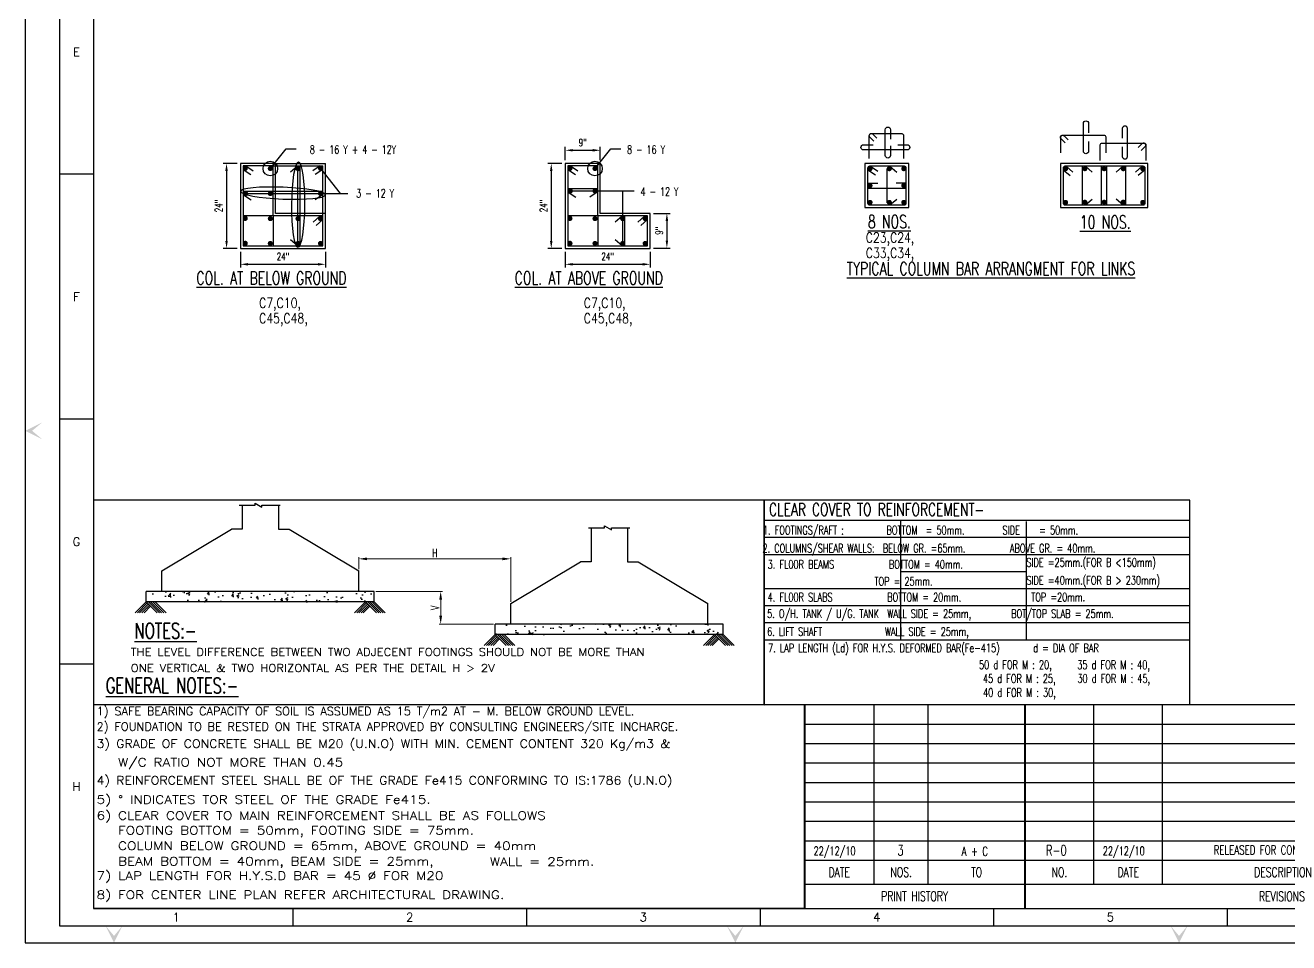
# Model space of a CAD drawing. Header units: inches. Extents: x 61991 to 161106, y 29687 to 64402.
# Drawn here: x 81020 to 82538, y 29964 to 31066 of the extents above; entities that cross this region are included whole.
import ezdxf
from ezdxf.enums import TextEntityAlignment as Align

# ---------------------------------------------------------------- set-up
doc = ezdxf.new("R2010")
doc.units = ezdxf.units.IN
doc.header["$MEASUREMENT"] = 0
doc.header["$PDMODE"] = 2
doc.linetypes.add('HIDDEN', pattern=[0.375, 0.25, -0.125])
for name, color, linetype in [('BEAM', 4, 'Continuous'), ('COL', 1, 'HIDDEN'), ('COLUMN', 1, 'Continuous'), ('dim', 5, 'Continuous'), ('FOOTING DIM', 5, 'Continuous'), ('FRAME TABLE', 5, 'Continuous'), ('LINKS', 6, 'Continuous'), ('PNA', 8, 'Continuous'), ('R.C.C. FOOTING', 4, 'Continuous'), ('reinforcement', 6, 'Continuous'), ('S-NOTES', 4, 'Continuous'), ('S-SCHEDULE', 4, 'Continuous'), ('STIRUPS', 3, 'Continuous'), ('text', 4, 'Continuous'), ('TEXT NORMAL', 4, 'Continuous'), ('TEXT SCHEDULE', 2, 'Continuous'), ('TEXT SCHEDULE COLUMN', 4, 'Continuous'), ('TEXT1', 2, 'Continuous'), ('TITAL', 1, 'Continuous'), ('title', 6, 'Continuous'), ('txt', 4, 'Continuous'), ('TXT1', 2, 'Continuous')]:
    doc.layers.add(name, color=color, linetype=linetype)
doc.styles.add('ROMANS', font='R.SHX', dxfattribs={"width": 0.7})
doc.styles.add('YUTY78', font='simplex.shx')
doc.dimstyles.new('dim', dxfattribs={"dimtxt": 9, "dimasz": 9, "dimexe": 2, "dimexo": 2, "dimgap": 2, "dimtad": 1, "dimdec": 0, "dimzin": 0, "dimdsep": 46, "dimlunit": 4, "dimtxsty": 'ROMANS', "dimcen": 2, "dimdle": 100, "dimclrd": 5, "dimclre": 5, "dimclrt": 4, "dimadec": 0, "dimazin": 0, "dimtfac": 1, "dimtdec": 0, "dimtofl": 0, "dimtmove": 0, "dimatfit": 3, "dimfxl": 0, "dimtolj": 1, "dimtzin": 0, "dimlwd": 13, "dimlwe": 13, "dimarcsym": 0})
doc.dimstyles.new('DIM6(16)', dxfattribs={"dimscale": 0, "dimtxt": 9, "dimasz": 9, "dimexe": 4, "dimexo": 4, "dimgap": 4, "dimtad": 1, "dimdec": 4, "dimlfac": 0.0625, "dimzin": 1, "dimdsep": 46, "dimlunit": 4, "dimtxsty": 'ROMANS', "dimcen": 0, "dimclrd": 5, "dimclre": 5, "dimclrt": 4, "dimadec": 0, "dimazin": 0, "dimtfac": 1, "dimtdec": 4, "dimtix": 1, "dimtmove": 2, "dimatfit": 3, "dimfxl": 0, "dimfrac": 1, "dimtzin": 0, "dimarcsym": 0})
doc.dimstyles.new('DIM96', dxfattribs={"dimscale": 0, "dimtxt": 9, "dimasz": 9, "dimexe": 4, "dimexo": 4, "dimgap": 4, "dimtad": 1, "dimdec": 0, "dimzin": 1, "dimdsep": 46, "dimlunit": 4, "dimtxsty": 'ROMANS', "dimcen": 0, "dimclrd": 5, "dimclre": 5, "dimclrt": 4, "dimadec": 0, "dimazin": 0, "dimtfac": 1, "dimtdec": 0, "dimtix": 1, "dimtmove": 2, "dimatfit": 3, "dimfxl": 0, "dimfrac": 1, "dimtzin": 0, "dimlwd": -1, "dimlwe": -1, "dimarcsym": 0})

# ---------------------------------------------------------------- blocks, each defined once
blk = doc.blocks.new('FOLDER')
at = {"layer": 'PNA'}
for points in [[(-1250, 2500), (0, 0), (0, 1000)], [(1250, 2500), (0, 0), (0, 1000)]]:
    blk.add_solid(points, dxfattribs=at)
blk = doc.blocks.new('PRA_A1')
at = {"color": 1}
for p, q in [((831, 69.75), (20, 69.75)), ((228.24, 24.21), (444.19, 24.21)), ((228.24, 17.13), (443.47, 17.13))]:
    blk.add_line(p, q, dxfattribs=at)
for p, q in [((248.68, 17.13), (248.68, 69.75)), ((264.52, 17.13), (264.52, 69.75)), ((313.07, 17.13), (313.07, 69.75)), ((333.18, 17.13), (333.18, 69.75))]:
    blk.add_line(p, q)
at = {"color": 5, "linetype": 'ByBlock', "lineweight": -2}
for p, q in [((228.36, 64.06), (443.47, 64.06)), ((228.36, 58.37), (443.47, 58.37)), ((228.36, 52.67), (443.47, 52.67)), ((228.36, 46.98), (443.47, 46.98)), ((228.36, 41.29), (443.47, 41.29)), ((228.36, 35.6), (443.47, 35.6)), ((228.36, 29.9), (443.47, 29.9))]:
    blk.add_line(p, q, dxfattribs=at)
at = {"flags": 128}
blk.add_lwpolyline([(0, 0), (841, 0), (841, 594), (0, 594)], close=True, dxfattribs=at)
at = {"color": 1, "const_width": 0.566}
for points in [[(228.36, 10.13), (228.36, 69.75)], [(292.84, 10.13), (292.84, 69.75)]]:
    blk.add_lwpolyline(points, dxfattribs=at)
at = {"layer": 'PNA'}
for p, q in [((10, 225.25), (20, 225.25)), ((10, 153.5), (20, 153.5)), ((10, 81.75), (20, 81.75)), ((78.42, 10), (78.42, 5)), ((146.83, 10), (146.83, 5)), ((215.25, 10), (215.25, 5)), ((283.67, 10), (283.67, 5)), ((352.08, 10), (352.08, 5))]:
    blk.add_line(p, q, dxfattribs=at)
at = {"layer": 'PNA', "color": 1}
for points in [[(10, 5), (836, 5), (836, 589), (10, 589)], [(20, 10), (831, 10), (831, 584), (20, 584)]]:
    blk.add_lwpolyline(points, close=True, dxfattribs=at)
at = {"layer": 'PNA', "xscale": 0.002, "yscale": 0.002, "zscale": 0.002, "rotation": 270}
blk.add_blockref('FOLDER', (0, 150), dxfattribs=at)
at = {"layer": 'PNA', "xscale": 0.002, "yscale": 0.002, "zscale": 0.002}
for p in [(26, 0), (208, 0), (338, 0)]:
    blk.add_blockref('FOLDER', p, dxfattribs=at)
at = {"layer": 'PNA', "style": 'ROMANS'}
for s, p in [('E', (15, 261)), ('F', (15, 189.25)), ('G', (15, 117.5)), ('H', (15, 45.75)), ('1', (44.2, 7.5)), ('2', (112.62, 7.5)), ('3', (181.03, 7.5)), ('4', (249.45, 7.5)), ('5', (317.87, 7.5))]:
    blk.add_text(s, height=2.5, dxfattribs=at).set_placement(p, align=Align.MIDDLE)
at = {"layer": 'text', "color": 4, "style": 'ROMANS', "width": 0.7}
for s, height, p in [('DATE', 2.832, (238.46, 20.67)), ('NOS.', 2.832, (256.6, 20.67)), ('TO', 2.832, (278.68, 20.67)), ('NO.', 2.832, (302.96, 20.67)), ('DATE', 2.832, (323.13, 20.67)), ('DESCRIPTION', 2.8316, (368.45, 20.67)), ('PRINT HISTORY', 2.8316, (260.54, 13.63)), ('REVISIONS', 2.832, (368.15, 13.57))]:
    blk.add_text(s, height=height, dxfattribs=at).set_placement(p, align=Align.MIDDLE_CENTER)
blk = doc.blocks.new('*D495')
at = {"layer": 'Defpoints', "color": 0}
for p in [(81603.3, 30424.9), (81420.7, 30410.6), (81603.3, 30371.4)]:
    blk.add_point(p, dxfattribs=at)
at = {"layer": 'dim', "color": 5, "linetype": 'Continuous', "lineweight": 13}
for p, q in [((81420.7, 30412.6), (81420.7, 30426.9)), ((81603.3, 30373.4), (81603.3, 30426.9))]:
    blk.add_line(p, q, dxfattribs=at)
at = {"layer": 'dim', "color": 5, "lineweight": 13}
blk.add_line((81430.7, 30424.9), (81593.3, 30424.9), dxfattribs=at)
at = {"layer": 'dim', "color": 5}
for points in [[(81430.7, 30426.5), (81430.7, 30423.2), (81420.7, 30424.9)], [(81593.3, 30426.5), (81593.3, 30423.2), (81603.3, 30424.9)]]:
    blk.add_solid(points, dxfattribs=at)
at = {"layer": 'dim', "color": 4, "insert": (81512, 30431.9), "char_height": 10, "attachment_point": 5, "style": 'ROMANS'}
blk.add_mtext('\\A1;H', dxfattribs=at)
blk = doc.blocks.new('*D496')
at = {"layer": 'Defpoints', "color": 0}
for p in [(81439.4, 30385.7), (81519.1, 30346.5), (81584.6, 30346.5)]:
    blk.add_point(p, dxfattribs=at)
at = {"layer": 'dim', "color": 5, "linetype": 'Continuous', "lineweight": 13}
for p, q in [((81441.4, 30385.7), (81521.1, 30385.7)), ((81582.6, 30346.5), (81517.1, 30346.5))]:
    blk.add_line(p, q, dxfattribs=at)
at = {"layer": 'dim', "color": 5, "lineweight": 13}
blk.add_line((81519.1, 30375.7), (81519.1, 30356.5), dxfattribs=at)
at = {"layer": 'dim', "color": 5}
for points in [[(81517.4, 30375.7), (81520.8, 30375.7), (81519.1, 30385.7)], [(81517.4, 30356.5), (81520.8, 30356.5), (81519.1, 30346.5)]]:
    blk.add_solid(points, dxfattribs=at)
at = {"layer": 'dim', "color": 4, "insert": (81512.1, 30366.1), "char_height": 10, "attachment_point": 5, "rotation": 90, "style": 'ROMANS'}
blk.add_mtext('\\A1;V', dxfattribs=at)
blk = doc.blocks.new('*D517')
at = {"layer": 'Defpoints', "color": 0}
for p in [(81668.7, 30899.8), (81651.9, 30797.8), (81668.7, 30797.8)]:
    blk.add_point(p, dxfattribs=at)
at = {"layer": 'R.C.C. FOOTING', "color": 5}
for p, q in [((81664.7, 30899.8), (81647.9, 30899.8)), ((81651.9, 30890.8), (81651.9, 30806.8)), ((81664.7, 30797.8), (81647.9, 30797.8))]:
    blk.add_line(p, q, dxfattribs=at)
for points in [[(81650.4, 30890.8), (81653.4, 30890.8), (81651.9, 30899.8)], [(81650.4, 30806.8), (81653.4, 30806.8), (81651.9, 30797.8)]]:
    blk.add_solid(points, dxfattribs=at)
at = {"layer": 'R.C.C. FOOTING', "color": 4, "insert": (81642.5, 30848.8), "char_height": 9, "attachment_point": 5, "rotation": 90, "style": 'ROMANS'}
blk.add_mtext('24"', dxfattribs=at)
blk = doc.blocks.new('*D518')
at = {"layer": 'Defpoints', "color": 0}
for p in [(81668.7, 30797.8), (81770.7, 30797.8), (81770.7, 30778.7)]:
    blk.add_point(p, dxfattribs=at)
at = {"layer": 'R.C.C. FOOTING', "color": 5}
for p, q in [((81668.7, 30793.8), (81668.7, 30774.7)), ((81770.7, 30793.8), (81770.7, 30774.7)), ((81677.7, 30778.7), (81761.7, 30778.7))]:
    blk.add_line(p, q, dxfattribs=at)
for points in [[(81677.7, 30780.2), (81677.7, 30777.2), (81668.7, 30778.7)], [(81761.7, 30780.2), (81761.7, 30777.2), (81770.7, 30778.7)]]:
    blk.add_solid(points, dxfattribs=at)
at = {"layer": 'R.C.C. FOOTING', "color": 4, "insert": (81719.7, 30788.1), "char_height": 9, "attachment_point": 5, "style": 'ROMANS'}
blk.add_mtext('24"', dxfattribs=at)
blk = doc.blocks.new('*D519')
at = {"layer": 'Defpoints', "color": 0}
for p in [(81710.7, 30915.7), (81668.7, 30899.8), (81710.7, 30899.8)]:
    blk.add_point(p, dxfattribs=at)
at = {"layer": 'R.C.C. FOOTING', "color": 5}
for p, q in [((81668.7, 30903.8), (81668.7, 30919.7)), ((81677.7, 30915.7), (81701.7, 30915.7)), ((81710.7, 30903.8), (81710.7, 30919.7))]:
    blk.add_line(p, q, dxfattribs=at)
for points in [[(81677.7, 30917.2), (81677.7, 30914.2), (81668.7, 30915.7)], [(81701.7, 30917.2), (81701.7, 30914.2), (81710.7, 30915.7)]]:
    blk.add_solid(points, dxfattribs=at)
at = {"layer": 'R.C.C. FOOTING', "color": 4, "insert": (81689.7, 30925), "char_height": 9, "attachment_point": 5, "style": 'ROMANS'}
blk.add_mtext('9"', dxfattribs=at)
blk = doc.blocks.new('*D520')
at = {"layer": 'Defpoints', "color": 0}
for p in [(81770.9, 30839.8), (81770.9, 30798.2), (81790.8, 30798.2)]:
    blk.add_point(p, dxfattribs=at)
at = {"layer": 'R.C.C. FOOTING', "color": 5}
for p, q in [((81774.9, 30839.8), (81794.8, 30839.8)), ((81790.8, 30830.8), (81790.8, 30807.2)), ((81774.9, 30798.2), (81794.8, 30798.2))]:
    blk.add_line(p, q, dxfattribs=at)
for points in [[(81789.3, 30830.8), (81792.3, 30830.8), (81790.8, 30839.8)], [(81789.3, 30807.2), (81792.3, 30807.2), (81790.8, 30798.2)]]:
    blk.add_solid(points, dxfattribs=at)
at = {"layer": 'R.C.C. FOOTING', "color": 4, "insert": (81781.5, 30819), "char_height": 9, "attachment_point": 5, "rotation": 90, "style": 'ROMANS'}
blk.add_mtext('9"', dxfattribs=at)
blk = doc.blocks.new('*D521')
at = {"layer": 'Defpoints', "color": 0}
for p in [(81278.7, 30899.8), (81261.9, 30797.8), (81278.7, 30797.8)]:
    blk.add_point(p, dxfattribs=at)
at = {"layer": 'R.C.C. FOOTING', "color": 5}
for p, q in [((81274.7, 30899.8), (81257.9, 30899.8)), ((81261.9, 30890.8), (81261.9, 30806.8)), ((81274.7, 30797.8), (81257.9, 30797.8))]:
    blk.add_line(p, q, dxfattribs=at)
for points in [[(81260.4, 30890.8), (81263.4, 30890.8), (81261.9, 30899.8)], [(81260.4, 30806.8), (81263.4, 30806.8), (81261.9, 30797.8)]]:
    blk.add_solid(points, dxfattribs=at)
at = {"layer": 'R.C.C. FOOTING', "color": 4, "insert": (81252.5, 30848.8), "char_height": 9, "attachment_point": 5, "rotation": 90, "style": 'ROMANS'}
blk.add_mtext('24"', dxfattribs=at)
blk = doc.blocks.new('*D522')
at = {"layer": 'Defpoints', "color": 0}
for p in [(81278.7, 30797.8), (81380.7, 30797.8), (81380.7, 30778.7)]:
    blk.add_point(p, dxfattribs=at)
at = {"layer": 'R.C.C. FOOTING', "color": 5}
for p, q in [((81278.7, 30793.8), (81278.7, 30774.7)), ((81380.7, 30793.8), (81380.7, 30774.7)), ((81287.7, 30778.7), (81371.7, 30778.7))]:
    blk.add_line(p, q, dxfattribs=at)
for points in [[(81287.7, 30780.2), (81287.7, 30777.2), (81278.7, 30778.7)], [(81371.7, 30780.2), (81371.7, 30777.2), (81380.7, 30778.7)]]:
    blk.add_solid(points, dxfattribs=at)
at = {"layer": 'R.C.C. FOOTING', "color": 4, "insert": (81329.7, 30788.1), "char_height": 9, "attachment_point": 5, "style": 'ROMANS'}
blk.add_mtext('24"', dxfattribs=at)

msp = doc.modelspace()

# ---------------------------------------------------------------- hatches: boundary and pattern name
at = {"layer": 'S-SCHEDULE'}
h = msp.add_hatch(dxfattribs=at)
h.set_pattern_fill('AR-CONC', color=9, scale=4.1, style=0)
h.set_pattern_definition([(50, (-1893067.683, 509720.067), (29.4076675, -2.57283753), [3.075, -33.825]), (355, (-1893067.683, 509720.067), (-5.6888047, 30.8398775), [2.46, -27.06]), (100.4514, (-1893065.233, 509719.852), (23.71888465, 28.26702122), [2.6133478, -28.7468266]), (46.1842, (-1893067.683, 509728.267), (43.756883, -6.7862796), [4.6125, -50.7375]), (96.6356, (-1893064.037, 509727.7), (38.3211709, 39.9388327), [3.9200218, -43.120233]), (351.1842, (-1893067.683, 509728.267), (38.3211398, 39.9388626), [3.69, -40.59]), (21, (-1893063.583, 509726.217), (24.47318914, -16.50737452), [3.075, -33.825]), (326, (-1893063.583, 509726.217), (9.9759286, 29.73115185), [2.46, -27.06]), (71.4514, (-1893061.544, 509724.84), (34.44912777, 13.22375037), [2.6133478, -28.7468266]), (37.5, (-1893067.683, 509720.067), (0.49855407, 13.648648007), [0, -26.732, 0, -27.47, 0, -27.1625]), (7.5, (-1893067.683, 509720.067), (10.78585104, 16.17088019), [0, -15.662, 0, -26.117, 0, -10.3525]), (327.5, (-1893076.826, 509720.067), (21.886719883, -0.92474974), [0, -10.25, 0, -31.98, 0, -42.435]), (317.5, (-1893080.926, 509720.067), (23.91063294, 4.10430428), [0, -13.325, 0, -21.238, 0, -30.135])])
h.paths.add_polyline_path([(81412.78384, 30373.29568), (81412.78384, 30385.74709), (81213.31728, 30385.74709), (81213.31728, 30383.37275), (81213.31728, 30373.29568)])
h.paths.add_polyline_path([(81412.78384, 30385.74709), (81412.78384, 30373.29568), (81439.3676, 30373.29568), (81439.3676, 30385.74709)])
h.paths.add_polyline_path([(81213.31728, 30373.29568), (81213.31728, 30385.74709), (81191.55787, 30385.74709), (81191.55787, 30373.29568)])
h.paths.add_polyline_path([(81191.55787, 30373.29568), (81191.55787, 30385.74709), (81165.43659, 30385.74709), (81165.43659, 30373.29568)])
h = msp.add_hatch(dxfattribs=at)
h.set_pattern_fill('AR-CONC', color=9, scale=4.1, style=0)
h.set_pattern_definition([(50, (-1893067.683, 509694.663), (29.4076675, -2.57283753), [3.075, -33.825]), (355, (-1893067.683, 509694.663), (-5.6888047, 30.8398775), [2.46, -27.06]), (100.4514, (-1893065.233, 509694.448), (23.71888465, 28.26702122), [2.6133478, -28.7468266]), (46.1842, (-1893067.683, 509702.863), (43.756883, -6.7862796), [4.6125, -50.7375]), (96.6356, (-1893064.037, 509702.297), (38.3211709, 39.9388327), [3.9200218, -43.120233]), (351.1842, (-1893067.683, 509702.863), (38.3211398, 39.9388626), [3.69, -40.59]), (21, (-1893063.583, 509700.813), (24.47318914, -16.50737452), [3.075, -33.825]), (326, (-1893063.583, 509700.813), (9.9759286, 29.73115185), [2.46, -27.06]), (71.4514, (-1893061.544, 509699.437), (34.44912777, 13.22375037), [2.6133478, -28.7468266]), (37.5, (-1893067.683, 509694.663), (0.49855407, 13.648648007), [0, -26.732, 0, -27.47, 0, -27.1625]), (7.5, (-1893067.683, 509694.663), (10.78585104, 16.17088019), [0, -15.662, 0, -26.117, 0, -10.3525]), (327.5, (-1893076.826, 509694.663), (21.886719883, -0.92474974), [0, -10.25, 0, -31.98, 0, -42.435]), (317.5, (-1893080.926, 509694.663), (23.91063294, 4.10430428), [0, -13.325, 0, -21.238, 0, -30.135])])
h.paths.add_polyline_path([(81831.93445, 30334.06202), (81831.93445, 30346.51343), (81632.46789, 30346.51343), (81632.46789, 30344.1391), (81632.46789, 30334.06202)])
h.paths.add_polyline_path([(81831.93445, 30346.51343), (81831.93445, 30334.06202), (81858.51821, 30334.06202), (81858.51821, 30346.51343)])
h.paths.add_polyline_path([(81632.46789, 30334.06202), (81632.46789, 30346.51343), (81610.70849, 30346.51343), (81610.70849, 30334.06202)])
h.paths.add_polyline_path([(81610.70849, 30334.06202), (81610.70849, 30346.51343), (81584.5872, 30346.51343), (81584.5872, 30334.06202)])

# ---------------------------------------------------------------- linework, layer by layer
at = {"color": 4, "lineweight": 25}
msp.add_lwpolyline([(81696.71707, 30462.268), (81716.03484, 30462.268), (81716.03484, 30464.36927), (81724.14679, 30459.74544), (81724.14679, 30462.2266), (81746.16599, 30462.2266)], dxfattribs=at)
at = {"layer": 'BEAM', "color": 4, "linetype": 'Continuous', "lineweight": 25}
for p, q in [((81280.61213, 30489.50436), (81280.61213, 30460.45554)), ((81324.19206, 30489.50436), (81324.19206, 30460.45554)), ((81280.61213, 30460.45554), (81267.71898, 30460.45554)), ((81324.19206, 30460.45554), (81337.08521, 30460.45554)), ((81699.76274, 30462.2266), (81699.76274, 30421.22189)), ((81743.34267, 30462.2266), (81743.34267, 30421.22189)), ((81699.76274, 30421.22189), (81686.86959, 30421.22189)), ((81743.34267, 30421.22189), (81756.23582, 30421.22189)), ((81184.1137, 30385.74709), (81184.1137, 30410.64991)), ((81420.69048, 30385.74709), (81420.69048, 30410.64991)), ((81439.3676, 30385.74709), (81165.43659, 30385.74709)), ((81165.43659, 30373.29568), (81165.43659, 30385.74709)), ((81439.3676, 30373.29568), (81439.3676, 30385.74709)), ((81439.3676, 30373.29568), (81165.43659, 30373.29568)), ((81603.26432, 30346.51343), (81603.26432, 30371.41625)), ((81839.8411, 30346.51343), (81839.8411, 30371.41625)), ((81584.5872, 30334.06202), (81584.5872, 30346.51343)), ((81858.51821, 30346.51343), (81584.5872, 30346.51343)), ((81858.51821, 30334.06202), (81858.51821, 30346.51343)), ((81858.51821, 30334.06202), (81584.5872, 30334.06202))]:
    msp.add_line(p, q, dxfattribs=at)
at = {"layer": 'BEAM', "color": 4, "linetype": 'Continuous'}
for p, q in [((81152.22987, 30360.08896), (81165.43659, 30373.29568)), ((81154.87122, 30360.08896), (81166.75726, 30371.97501)), ((81157.51256, 30360.08896), (81168.07793, 30370.65434)), ((81160.1539, 30360.08896), (81169.3986, 30369.33366)), ((81162.79525, 30360.08896), (81170.71927, 30368.01299)), ((81178.6433, 30360.08896), (81165.43659, 30373.29568)), ((81181.28465, 30360.08896), (81168.07793, 30373.29568)), ((81183.92599, 30360.08896), (81170.71927, 30373.29568)), ((81186.56733, 30360.08896), (81173.36062, 30373.29568)), ((81189.20867, 30360.08896), (81176.00196, 30373.29568)), ((81415.59551, 30360.08896), (81428.80223, 30373.29568)), ((81418.23686, 30360.08896), (81430.1229, 30371.97501)), ((81420.8782, 30360.08896), (81431.44357, 30370.65434)), ((81423.51954, 30360.08896), (81432.76424, 30369.33366)), ((81426.16088, 30360.08896), (81434.08491, 30368.01299)), ((81442.00894, 30360.08896), (81428.80223, 30373.29568)), ((81444.65028, 30360.08896), (81431.44357, 30373.29568)), ((81447.29163, 30360.08896), (81434.08491, 30373.29568)), ((81449.93297, 30360.08896), (81436.72626, 30373.29568)), ((81452.57431, 30360.08896), (81439.3676, 30373.29568)), ((81571.38049, 30320.85531), (81584.5872, 30334.06202)), ((81574.02183, 30320.85531), (81585.90787, 30332.74135)), ((81576.66317, 30320.85531), (81587.22854, 30331.42068)), ((81579.30452, 30320.85531), (81588.54922, 30330.10001)), ((81581.94586, 30320.85531), (81589.86989, 30328.77934)), ((81597.79392, 30320.85531), (81584.5872, 30334.06202)), ((81600.43526, 30320.85531), (81587.22854, 30334.06202)), ((81603.0766, 30320.85531), (81589.86989, 30334.06202)), ((81605.71794, 30320.85531), (81592.51123, 30334.06202)), ((81608.35929, 30320.85531), (81595.15257, 30334.06202)), ((81834.74613, 30320.85531), (81847.95284, 30334.06202)), ((81837.38747, 30320.85531), (81849.27351, 30332.74135)), ((81840.02881, 30320.85531), (81850.59418, 30331.42068)), ((81842.67016, 30320.85531), (81851.91486, 30330.10001)), ((81845.3115, 30320.85531), (81853.23553, 30328.77934)), ((81861.15956, 30320.85531), (81847.95284, 30334.06202)), ((81863.8009, 30320.85531), (81850.59418, 30334.06202)), ((81866.44224, 30320.85531), (81853.23553, 30334.06202)), ((81869.08358, 30320.85531), (81855.87687, 30334.06202)), ((81871.72493, 30320.85531), (81858.51821, 30334.06202))]:
    msp.add_line(p, q, dxfattribs=at)
at = {"layer": 'BEAM', "color": 4, "linetype": 'Continuous', "lineweight": 25}
msp.add_lwpolyline([(81276.93425, 30489.47951), (81296.25202, 30489.47951), (81296.25202, 30491.58078), (81304.36397, 30486.95696), (81304.36397, 30489.43811), (81326.38316, 30489.43811)], dxfattribs=at)
at = {"layer": 'COL', "linetype": 'ByBlock'}
for points in [[(82081.57635, 30899.81438), (82028.57635, 30899.81438), (82028.57635, 30846.82238), (82081.57635, 30846.82238), (82081.57635, 30899.81438)], [(82368.53395, 30899.81438), (82263.44199, 30899.81438), (82263.44199, 30846.82238), (82368.53395, 30846.82238), (82368.53395, 30899.81438)]]:
    msp.add_lwpolyline(points, dxfattribs=at)
at = {"layer": 'COLUMN'}
for points in [[(81320.71025, 30899.81438), (81278.71025, 30899.81438), (81278.71025, 30797.81438), (81380.71025, 30797.81438), (81380.71025, 30839.81438), (81320.71025, 30839.81438)], [(81710.68461, 30899.81438), (81668.68461, 30899.81438), (81668.68461, 30797.81438), (81770.68461, 30797.81438), (81770.68461, 30839.81438), (81710.68461, 30839.81438)]]:
    msp.add_lwpolyline(points, close=True, dxfattribs=at)
at = {"layer": 'FOOTING DIM', "linetype": 'ByBlock', "lineweight": -2, "ltscale": 20}
for p, q in [((81347.71025, 30803.7985), (81347.71025, 30893.50718)), ((81374.80947, 30893.97136), (81398.26944, 30863.74874)), ((81674.8246, 30866.81438), (81751.3876, 30866.81438)), ((81737.68461, 30803.7985), (81737.68461, 30866.81438)), ((81284.85025, 30863.74874), (81407.66159, 30863.74874))]:
    msp.add_line(p, q, dxfattribs=at)
at = {"layer": 'FRAME TABLE'}
for p, q in [((82418.78706, 30470.82993), (81907.81324, 30470.82993)), ((82418.78706, 30450.32993), (81907.81324, 30450.32993)), ((82418.78706, 30429.82993), (81907.81324, 30429.82993)), ((82418.78706, 30429.82993), (81907.81324, 30429.82993)), ((82418.78706, 30388.82994), (81907.81324, 30388.82994)), ((82418.78706, 30368.32995), (81907.81324, 30368.32995)), ((82418.78706, 30368.32995), (81907.81324, 30368.32995)), ((82418.78706, 30347.82995), (81907.81324, 30347.82995)), ((82418.78706, 30327.32995), (81907.81324, 30327.32995))]:
    msp.add_line(p, q, dxfattribs=at)
at = {"layer": 'FRAME TABLE', "color": 7}
for p, q in [((82071.91797, 30327.32995), (82071.91797, 30470.82993)), ((82222.89165, 30327.32995), (82222.89165, 30469.93874))]:
    msp.add_line(p, q, dxfattribs=at)
at = {"layer": 'LINKS'}
for p, q in [((81317.71025, 30896.81438), (81377.71025, 30896.81438)), ((81350.44759, 30800.81438), (81350.44759, 30896.81438)), ((81377.71025, 30836.81438), (81377.71025, 30896.81438)), ((81281.71025, 30866.68374), (81377.71025, 30866.68374)), ((81671.68461, 30869.88002), (81707.68461, 30869.88002)), ((82031.88835, 30876.32139), (82044.14521, 30876.32139)), ((82031.88835, 30870.32213), (82078.26435, 30870.32213)), ((82078.26435, 30876.32139), (82066.00749, 30876.32139)), ((81317.71025, 30836.81438), (81281.71025, 30836.81438)), ((81317.71025, 30836.81438), (81317.71025, 30800.81438)), ((81707.68461, 30836.81438), (81671.68461, 30836.81438)), ((81707.68461, 30836.81438), (81707.68461, 30800.81438)), ((81740.42194, 30800.81438), (81740.42194, 30836.81438))]:
    msp.add_line(p, q, dxfattribs=at)
for points in [[(81374.40365, 30897.05903), (81365.42585, 30891.02661)], [(81317.71025, 30896.81438), (81281.71025, 30896.81438), (81281.71025, 30800.81438), (81377.71025, 30800.81438), (81377.71025, 30836.81438), (81317.71025, 30836.81438), (81317.71025, 30896.81438)], [(81281.95504, 30892.47489), (81290.93285, 30886.44246)], [(81284.97548, 30896.97007), (81293.95328, 30890.93765)], [(81347.1001, 30896.55514), (81338.8743, 30889.53179)], [(81377.38706, 30892.52159), (81368.40926, 30886.48917)], [(81707.68461, 30896.81438), (81671.68461, 30896.81438), (81671.68461, 30800.81438), (81767.68461, 30800.81438), (81767.68461, 30836.81438), (81707.68461, 30836.81438), (81707.68461, 30896.81438)], [(81671.9294, 30892.47489), (81680.9072, 30886.44246)], [(81674.94983, 30896.97007), (81683.92763, 30890.93765)], [(82032.34178, 30892.10572), (82041.31958, 30886.07329)], [(82035.36222, 30896.6009), (82044.34002, 30890.56848)], [(82055.07635, 30893.63528), (82055.07635, 30852.63475)], [(82058.61882, 30896.50238), (82066.84462, 30889.47904)], [(82266.7835, 30892.38373), (82275.00929, 30885.36038)], [(82270.30009, 30896.50238), (82278.52588, 30889.47904)], [(82293.44913, 30896.50238), (82301.67492, 30889.47904)], [(82338.52689, 30896.50238), (82330.30109, 30889.47904)], [(82361.67593, 30896.50238), (82353.45013, 30889.47904)], [(82365.19252, 30892.38373), (82356.96672, 30885.36038)], [(81282.36775, 30862.29897), (81291.34555, 30856.26655)], [(81377.29418, 30862.29897), (81368.31638, 30856.26655)], [(81672.3421, 30865.36461), (81681.3199, 30859.33219)], [(81707.02711, 30865.36461), (81698.04931, 30859.33219)], [(82058.61882, 30850.13438), (82066.84462, 30857.15773)], [(82293.44913, 30850.13438), (82301.67492, 30857.15773)], [(82338.52689, 30850.13438), (82330.30109, 30857.15773)], [(81374.10044, 30836.55514), (81365.87465, 30829.53179)], [(81737.07445, 30836.55514), (81728.84865, 30829.53179)], [(81764.0748, 30836.55514), (81755.849, 30829.53179)], [(81377.61703, 30832.43648), (81369.39124, 30825.41314)], [(81767.59138, 30832.43648), (81759.36559, 30825.41314)], [(81347.1001, 30801.07363), (81338.8743, 30808.09697)], [(81737.07445, 30801.07363), (81728.84865, 30808.09697)]]:
    msp.add_lwpolyline(points, dxfattribs=at)
at = {"layer": 'R.C.C. FOOTING'}
for p, q in [((81320.71025, 30899.81438), (81380.71025, 30899.81438)), ((81380.71025, 30839.81438), (81380.71025, 30899.81438)), ((81184.1137, 30410.64991), (81267.71898, 30460.45554)), ((81337.08521, 30460.45554), (81420.69048, 30410.64991)), ((81603.26432, 30371.41625), (81686.86959, 30421.22189)), ((81756.23582, 30421.22189), (81839.8411, 30371.41625))]:
    msp.add_line(p, q, dxfattribs=at)
for centre in [(81314.47517, 30893.73958), (81704.44953, 30893.73958)]:
    msp.add_circle(centre, 8.72794, dxfattribs=at)
at = {"layer": 'R.C.C. FOOTING', "extrusion": (0, 0, -1)}
for centre, major_axis, ratio in [((81347.99848, 30850.24537), (0.28625, 51.10364), 0.1574781029), ((81329.71025, 30864.22196), (-51, 2.06042), 0.138663787)]:
    msp.add_ellipse(centre, major_axis=major_axis, ratio=ratio, dxfattribs=at)
at = {"layer": 'reinforcement'}
for p, q in [((82289.96679, 30850.13438), (82289.96679, 30896.50238)), ((82312.90729, 30850.13438), (82312.90729, 30896.50238)), ((82319.02711, 30850.13438), (82319.02711, 30896.50238)), ((82342.21545, 30850.13438), (82342.21545, 30896.50238))]:
    msp.add_line(p, q, dxfattribs=at)
at = {"layer": 'reinforcement', "const_width": 3.02054}
for points in [[(81282.9197, 30893.92466, -1), (81285.95539, 30893.92466, -1)], [(81312.95733, 30893.73958, -1), (81315.99302, 30893.73958, -1)], [(81346.19241, 30893.50718, -1), (81349.2281, 30893.50718, -1)], [(81373.29163, 30893.97136, -1), (81376.32732, 30893.97136, -1)], [(81672.89406, 30893.92466, -1), (81675.92974, 30893.92466, -1)], [(81702.93168, 30893.73958, -1), (81705.96737, 30893.73958, -1)], [(82033.30644, 30893.55549, -1), (82036.34213, 30893.55549, -1)], [(82056.49082, 30893.55549, -1), (82059.52651, 30893.55549, -1)], [(82056.49082, 30893.55549, -1), (82059.52651, 30893.55549, -1)], [(82073.81065, 30893.55549, -1), (82076.84633, 30893.55549, -1)], [(82268.17209, 30893.55549, -1), (82271.20777, 30893.55549, -1)], [(82291.32113, 30893.55549, -1), (82294.35681, 30893.55549, -1)], [(82291.32113, 30893.55549, -1), (82294.35681, 30893.55549, -1)], [(82314.47017, 30893.55549, -1), (82317.50585, 30893.55549, -1)], [(82314.47017, 30893.55549, -1), (82317.50585, 30893.55549, -1)], [(82337.39823, 30893.55549, -1), (82340.43391, 30893.55549, -1)], [(82337.61921, 30893.55549, -1), (82340.65489, 30893.55549, -1)], [(82337.61921, 30893.55549, -1), (82340.65489, 30893.55549, -1)], [(82360.76825, 30893.55549, -1), (82363.80393, 30893.55549, -1)], [(81283.33241, 30863.74874, -1), (81286.36809, 30863.74874, -1)], [(81312.95733, 30863.74874, -1), (81315.99302, 30863.74874, -1)], [(81373.19875, 30863.74874, -1), (81376.23443, 30863.74874, -1)], [(81673.30676, 30866.81438, -1), (81676.34245, 30866.81438, -1)], [(81702.93168, 30866.81438, -1), (81705.96737, 30866.81438, -1)], [(82033.25261, 30873.31838, -1), (82036.28829, 30873.31838, -1)], [(82073.81065, 30873.31838, -1), (82076.84633, 30873.31838, -1)], [(82033.30644, 30853.08128, 1), (82036.34213, 30853.08128, 1)], [(82056.49082, 30853.08128, 1), (82059.52651, 30853.08128, 1)], [(82056.49082, 30853.08128, 1), (82059.52651, 30853.08128, 1)], [(82073.81065, 30853.08128, 1), (82076.84633, 30853.08128, 1)], [(82268.17209, 30853.08128, 1), (82271.20777, 30853.08128, 1)], [(82291.32113, 30853.35414, -1), (82294.35681, 30853.35414, -1)], [(82291.32113, 30853.35414, -1), (82294.35681, 30853.35414, -1)], [(82314.47017, 30853.35414, -1), (82317.50585, 30853.35414, -1)], [(82314.47017, 30853.35414, -1), (82317.50585, 30853.35414, -1)], [(82337.39823, 30853.35414, -1), (82340.43391, 30853.35414, -1)], [(82337.61921, 30853.35414, -1), (82340.65489, 30853.35414, -1)], [(82337.61921, 30853.35414, -1), (82340.65489, 30853.35414, -1)], [(82360.76825, 30853.08128, 1), (82363.80393, 30853.08128, 1)], [(81282.9197, 30833.79332, -1), (81285.95539, 30833.79332, -1)], [(81312.95733, 30833.60824, -1), (81315.99302, 30833.60824, -1)], [(81346.19241, 30833.60824, -1), (81349.2281, 30833.60824, -1)], [(81373.19276, 30833.60824, -1), (81376.22844, 30833.60824, -1)], [(81672.89406, 30833.79332, -1), (81675.92974, 30833.79332, -1)], [(81702.93168, 30833.60824, -1), (81705.96737, 30833.60824, -1)], [(81736.16677, 30833.60824, -1), (81739.20245, 30833.60824, -1)], [(81763.16711, 30833.60824, -1), (81766.2028, 30833.60824, -1)], [(81282.9197, 30803.98358, -1), (81285.95539, 30803.98358, -1)], [(81312.95733, 30803.7985, -1), (81315.99302, 30803.7985, -1)], [(81346.19241, 30803.7985, -1), (81349.2281, 30803.7985, -1)], [(81373.19276, 30803.7985, -1), (81376.22844, 30803.7985, -1)], [(81672.89406, 30803.98358, -1), (81675.92974, 30803.98358, -1)], [(81702.93168, 30803.7985, -1), (81705.96737, 30803.7985, -1)], [(81736.16677, 30803.7985, -1), (81739.20245, 30803.7985, -1)], [(81763.16711, 30803.7985, -1), (81766.2028, 30803.7985, -1)]]:
    msp.add_lwpolyline(points, format="xyb", close=True, dxfattribs=at)
at = {"layer": 'reinforcement'}
for points in [[(82076.05635, 30850.13438, 0.4142135624), (82078.26435, 30852.34238), (82078.26435, 30894.29438, 0.4142135624), (82076.05635, 30896.50238), (82034.09635, 30896.50238, 0.4142135624), (82031.88835, 30894.29438), (82031.88835, 30852.34238, 0.4142135624), (82034.09635, 30850.13438), (82075.65202, 30850.13438)], [(82363.01395, 30850.13438, 0.4142135624), (82365.22195, 30852.34238), (82365.22195, 30894.29438, 0.4142135624), (82363.01395, 30896.50238), (82268.96199, 30896.50238, 0.4142135624), (82266.75399, 30894.29438), (82266.75399, 30852.34238, 0.4142135624), (82268.96199, 30850.13438), (82362.60962, 30850.13438)]]:
    msp.add_lwpolyline(points, format="xyb", dxfattribs=at)
at = {"layer": 'S-NOTES', "linetype": 'Continuous'}
msp.add_lwpolyline([(82418.78706, 30495.42067), (81907.81324, 30495.42067), (81907.81324, 30249.68656), (82418.78706, 30249.77205)], close=True, dxfattribs=at)
at = {"layer": 'STIRUPS'}
for points in [[(82059.36203, 30920.90605), (82059.36203, 30909.50939, -1), (82053.11345, 30909.50939), (82053.11345, 30940.45364, -1), (82059.36203, 30940.45364), (82059.36203, 30929.05698)], [(82297.27695, 30926.08184), (82297.27695, 30914.68517, -1), (82291.02838, 30914.68517), (82291.02838, 30947.97572, -1), (82297.27695, 30947.97572), (82297.27695, 30936.57905)], [(82337.77696, 30919.77833), (82337.77696, 30908.38167, 1), (82344.02554, 30908.38167), (82344.02554, 30941.67221, 1), (82337.77696, 30941.67221), (82337.77696, 30930.27555)], [(82039.38235, 30926.79127), (82034.56432, 30931.53507, -1), (82038.16535, 30935.19245), (82043.08904, 30930.34461)], [(82033.88944, 30905.89814), (82033.88944, 30933.60298, -0.4142135624), (82036.09744, 30935.81098), (82072.82012, 30935.81098, -0.4142135624), (82075.02812, 30933.60298), (82075.02812, 30905.89814)], [(82269.17918, 30924.61851), (82264.36115, 30929.36231, -1), (82267.96218, 30933.01969), (82272.88587, 30928.17186)], [(82318.37049, 30912.74509), (82318.37049, 30931.43022, 0.4142135624), (82316.16249, 30933.63822), (82265.89427, 30933.63822, 0.4142135624), (82263.68627, 30931.43022), (82263.68627, 30912.74509)], [(82068.02898, 30922.32276), (82079.42565, 30922.32276, -1), (82079.42565, 30916.07418), (82027.00831, 30916.07418, -1), (82027.00831, 30922.32276), (82038.40498, 30922.32276)], [(82311.34846, 30903.45447), (82311.34846, 30922.13959, -0.4142135624), (82313.55646, 30924.34759), (82363.82468, 30924.34759, -0.4142135624), (82366.03268, 30922.13959), (82366.03268, 30903.45447)], [(82360.53976, 30915.32788), (82365.3578, 30920.07168, 1), (82361.75677, 30923.72906), (82356.83308, 30918.88123)]]:
    msp.add_lwpolyline(points, format="xyb", dxfattribs=at)
at = {"layer": 'TEXT1', "color": 5}
msp.add_line((82222.89165, 30409.32994), (82071.91797, 30409.32994), dxfattribs=at)
at = {"layer": 'title', "color": 0}
msp.add_lwpolyline([(81907.81324, 30249.68656), (81907.81324, 30495.42067), (81907.81324, 30495.42067), (81102.15082, 30495.42067), (81102.15082, 30005.26376), (81956.40747, 30005.26376), (81956.40747, 30249.68656)], dxfattribs=at)

# ---------------------------------------------------------------- block references
at = {"color": 2, "xscale": 4.099999999860302, "yscale": 4.099999999976717, "zscale": 4.099999999933744}
msp.add_blockref('PRA_A1', (81020.15082, 29963.71156), dxfattribs=at)

# ---------------------------------------------------------------- texts
at = {"layer": 'dim', "color": 4, "style": 'ROMANS', "width": 0.7}
for s, height, p in [('22/12/10', 10.243444, (81967.00284, 30068.92187)), ('3', 12.29213, (82067.70724, 30068.53229)), ('R-0', 12.292133, (82246.2157, 30068.53229)), ('22/12/10', 10.243444, (82314.35043, 30068.92187))]:
    msp.add_text(s, height=height, dxfattribs=at).set_placement(p)
at = {"layer": 'TEXT SCHEDULE', "style": 'ROMANS', "width": 0.8}
for s, p in [('C23,C24,', (82029.6184, 30804.8188)), ('C33,C34,', (82029.6184, 30786.36939)), ('C7,C10,', (81301.02992, 30726.33804)), ('C7,C10,', (81691.00427, 30726.33804)), ('C45,C48,', (81301.02992, 30707.88862)), ('C45,C48,', (81691.00427, 30707.88862))]:
    msp.add_text(s, height=12, dxfattribs=at).set_placement(p)
at = {"layer": 'TEXT SCHEDULE COLUMN', "style": 'ROMANS', "width": 0.7}
for s, p in [(' 8 - 16 Y + 4 - 12Y', (81411.39764, 30916.50369)), (' 8 - 16 Y', (81763.35799, 30916.50369)), (' 3 - 12 Y', (81438.04157, 30863.97087)), (' 4 - 12 Y', (81779.56922, 30866.01803))]:
    msp.add_text(s, height=10, dxfattribs=at).set_placement(p, align=Align.MIDDLE_CENTER)
at = {"layer": 'TITAL', "style": 'ROMANS', "width": 0.7}
for s, p in [('%%U8 NOS.', (82058.01602, 30829.87177)), ('%%U10 NOS.', (82317.31779, 30829.35975))]:
    msp.add_text(s, height=15.652174, dxfattribs=at).set_placement(p, align=Align.MIDDLE)
for s, p in [('%%uTYPICAL COLUMN BAR ARRANGMENT FOR LINKS', (82006.7554, 30765.70239)), ('%%UCOL. AT BELOW GROUND', (81225.6514, 30754.35964)), ('%%UCOL. AT ABOVE GROUND', (81607.97039, 30754.35964))]:
    msp.add_text(s, height=15.6521739, dxfattribs=at).set_placement(p)
at = {"layer": 'title', "color": 1, "linetype": 'Continuous', "style": 'ROMANS', "width": 0.7}
for s, p in [('%%UNOTES:-', (81151.43291, 30329.30051)), ('%%UGENERAL NOTES:-', (81116.85185, 30263.37866))]:
    msp.add_text(s, height=18.45, dxfattribs=at).set_placement(p)
at = {"layer": 'txt', "color": 4, "style": 'ROMANS', "width": 0.7}
for s, height, p in [('   1. FOOTINGS/RAFT :        BOTTOM  = 50mm.       SIDE    = 50mm.', 10.2499979, (81890.10278, 30454.19542)), ('   2. COLUMNS/SHEAR WALLS:  BELOW GR. =65mm.      ABOVE GR. = 40mm.', 10.2499979, (81889.55096, 30432.48956)), (' SIDE =25mm.(FOR B <150mm)', 10.2499979, (82217.65137, 30415.46068)), ('3. FL00R BEAMS           BOTTOM = 40mm. ', 10.2499979, (81911.75342, 30413.11752)), ('                        TOP = 25mm. ', 10.2499979, (81911.75342, 30392.78988)), (' SIDE =40mm.(FOR B > 230mm)', 10.2499979, (82217.65137, 30393.97803)), ('4. FL00R SLABS           BOTTOM = 20mm. ', 10.2499979, (81911.75342, 30373.75099)), ('TOP =20mm.', 10.249998, (82228.33688, 30373.78459)), ('5. O/H. TANK / U/G. TANK  WALL SIDE = 25mm,     BOT/TOP SLAB = 25mm.', 10.2499979, (81911.23584, 30353.87642)), ('6. LIFT SHAFT             WALL SIDE = 25mm,     ', 10.2499979, (81911.23584, 30332.34516)), ('7. LAP LENGTH (Ld) FOR H.Y.S. DEFORMED BAR(Fe-415)   d = DIA OF BAR', 10.2499979, (81912.29653, 30312.71044)), ('  50 d FOR M : 20,', 10.2499979, (82155.84121, 30292.52461)), ('35 d FOR M : 40,', 10.2499979, (82283.69226, 30292.45798)), ('45 d FOR M : 25,', 10.2499979, (82170.40425, 30275.91612)), ('30 d FOR M : 45,', 10.2499979, (82283.8484, 30275.99268)), ('40 d FOR M : 30,', 10.2499979, (82170.56986, 30259.09361))]:
    msp.add_text(s, height=height, dxfattribs=at).set_placement(p)
at = {"layer": 'txt', "linetype": 'Continuous'}
for s, height, style, width, p in [('THE LEVEL DIFFERENCE BETWEEN TWO ADJECENT FOOTINGS SHOULD NOT BE MORE THAN', 9.3526351, 'ROMANS', 1.1, (81146.72791, 30308.25808)), ('ONE VERTICAL & TWO HORIZONTAL AS PER THE DETAIL H > 2V', 9.3526351, 'ROMANS', 1.1, (81146.72791, 30289.02939)), ('3) GRADE OF CONCRETE SHALL BE M20 (U.N.O) WITH MIN. CEMENT CONTENT 320 Kg/m3 & ', 10, 'ROMANS', 1.1, (81105.82299, 30197.87078)), ('W/C RATIO NOT MORE THAN 0.45', 10, 'ROMANS', 1.2, (81131.53894, 30175.47318)), ('4) REINFORCEMENT STEEL SHALL BE OF THE GRADE Fe415 CONFORMING TO IS:1786 (U.N.O)', 10, 'ROMANS', 1.1, (81105.82299, 30153.78188)), ('5) %%127 INDICATES TOR STEEL OF THE GRADE Fe415.', 10, 'ROMANS', 1.2, (81105.82299, 30130.72697)), ('6) CLEAR COVER TO MAIN REINFORCEMENT SHALL BE AS FOLLOWS', 10, 'ROMANS', 1.2, (81105.82299, 30111.5315)), ('FOOTING BOTTOM = 50mm, FOOTING SIDE = 75mm.', 10, 'ROMANS', 1.2, (81131.53894, 30093.73234)), ('COLUMN BELOW GROUND = 65mm, ABOVE GROUND = 40mm', 10, 'ROMANS', 1.2, (81131.53894, 30075.17566)), ('A + C', 10.857959, 'YUTY78', 0.7, (82144.88687, 30068.15902)), ('RELEASED FOR CONSTRUCTION', 10.8579587, 'YUTY78', 0.7, (82447.5458, 30069.72683)), ('BEAM BOTTOM = 40mm, BEAM SIDE = 25mm,', 10, 'ROMANS', 1.2, (81131.53894, 30056.61898)), ('WALL = 25mm.', 10, 'ROMANS', 1.2, (81578.14205, 30056.24289)), ('7) LAP LENGTH FOR H.Y.S.D BAR = 45 %%C FOR M20', 10, 'ROMANS', 1.2, (81105.82299, 30039.20129)), ('8) FOR CENTER LINE PLAN REFER ARCHITECTURAL DRAWING.', 10, 'ROMANS', 1.2, (81105.82299, 30016.26715))]:
    msp.add_text(s, height=height, dxfattribs=dict(at, style=style, width=width)).set_placement(p)
at = {"layer": 'txt', "linetype": 'Continuous', "style": 'ROMANS'}
for s, p in [('1) SAFE BEARING CAPACITY OF SOIL IS ASSUMED AS 15 T/m2 AT - M. BELOW GROUND LEVEL.', (81105.82299, 30236.95151)), ('2) FOUNDATION TO BE RESTED ON THE STRATA APPROVED BY CONSULTING ENGINEERS/SITE INCHARGE.', (81105.82299, 30218.43774))]:
    msp.add_text(s, height=10, dxfattribs=at).set_placement(p)
at = {"layer": 'TXT1', "style": 'ROMANS', "width": 0.7}
msp.add_text(' CLEAR COVER TO REINFORCEMENT- ', height=15.375, dxfattribs=at).set_placement((81906.06032, 30476.51684))

# ---------------------------------------------------------------- dimensions: what is measured, and where the dimension line sits
at = {"layer": 'dim', "color": 5}
dim = msp.add_linear_dim(base=(81603.26432, 30424.86644), p1=(81420.69048, 30410.64991), p2=(81603.26432, 30371.41625), text='H', dimstyle='dim', override={"dimtxt": 10, "dimasz": 10}, dxfattribs=at)
dim.commit()
dim.dimension.update_dxf_attribs({"geometry": '*D495', "text_midpoint": (81511.9774, 30431.86644)})
dim = msp.add_linear_dim(base=(81519.10176, 30346.51343), p1=(81439.3676, 30385.74709), p2=(81584.5872, 30346.51343), angle=90, text='V', dimstyle='dim', override={"dimtxt": 10, "dimasz": 10}, dxfattribs=at)
dim.commit()
dim.dimension.update_dxf_attribs({"geometry": '*D496', "text_midpoint": (81512.10176, 30366.13026)})
at = {"layer": 'R.C.C. FOOTING'}
for base, p1, p2, text, picture, middle in [((81710.68461, 30915.65233), (81668.68461, 30899.81438), (81710.68461, 30899.81438), '9"', '*D519', (81689.68461, 30925.00947)), ((81380.71025, 30778.74781), (81278.71025, 30797.81438), (81380.71025, 30797.81438), '24"', '*D522', (81329.71025, 30788.10495)), ((81770.68461, 30778.74781), (81668.68461, 30797.81438), (81770.68461, 30797.81438), '24"', '*D518', (81719.68461, 30788.10495))]:
    dim = msp.add_linear_dim(base=base, p1=p1, p2=p2, text=text, dimstyle='DIM96', override={"dimscale": 1, "dimfxl": 60, "dimfrac": 0}, dxfattribs=at)
    dim.commit()
    dim.dimension.update_dxf_attribs({"geometry": picture, "text_midpoint": middle})
for base, p1, p2, text, picture, middle in [((81261.87985, 30797.81438), (81278.71025, 30899.81438), (81278.71025, 30797.81438), '24"', '*D521', (81252.52271, 30848.81438)), ((81651.85421, 30797.81438), (81668.68461, 30899.81438), (81668.68461, 30797.81438), '24"', '*D517', (81642.49706, 30848.81438)), ((81790.8432, 30798.21059), (81770.94163, 30839.81438), (81770.94163, 30798.21059), '9"', '*D520', (81781.48605, 30819.01249))]:
    dim = msp.add_linear_dim(base=base, p1=p1, p2=p2, angle=90, text=text, dimstyle='DIM96', override={"dimscale": 1, "dimfxl": 60, "dimfrac": 0}, dxfattribs=at)
    dim.commit()
    dim.dimension.update_dxf_attribs({"geometry": picture, "text_midpoint": middle})

# ---------------------------------------------------------------- leaders
at = {"layer": 'TEXT NORMAL'}
for points in [[(81314.14853, 30893.56965), (81333.47188, 30917.58181), (81345.63712, 30917.58181)], [(81704.12289, 30893.56965), (81723.44623, 30917.58181), (81735.61148, 30917.58181)]]:
    msp.add_leader(points, dimstyle='DIM6(16)', override={"dimscale": 1}, dxfattribs=at)

doc.saveas('drawing.dxf')
